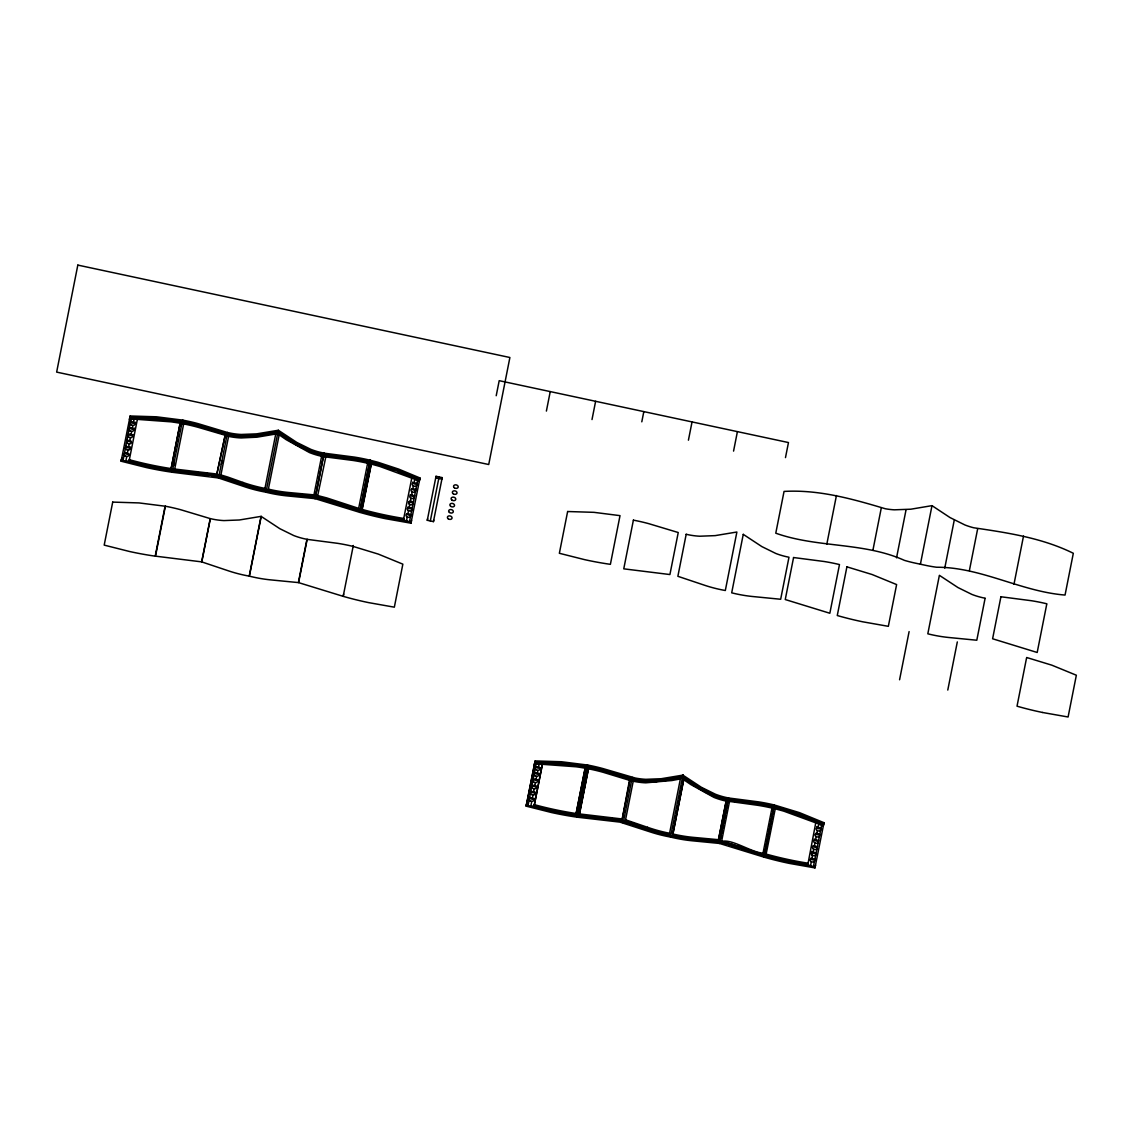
<?xml version="1.0" encoding="UTF-8"?>
<svg xmlns="http://www.w3.org/2000/svg" width="1133" height="1133" viewBox="0 0 1133 1133"><rect width="100%" height="100%" fill="white"/><g stroke="black" fill="none" stroke-linecap="round" stroke-linejoin="round"><path stroke-width="1.5" d="M266 492.232A110.425 81.024 13.1 0 0 287.655 495.957L314.988 498.619L314.592 497.26M312.17 497.047L315.243 497.5L315.484 496.282M535.994 764.378L534.408 764.378L535.173 760.923L561.444 761.744L587.446 765.016L586.922 767.225L560.92 763.939L534.663 763.132L526.151 806.144L551.389 812.503A255.562 187.512 13.1 0 0 577.164 817.19L619.921 822.119L650.583 832.047A108.881 79.891 13.1 0 0 670.524 837.046A110.425 81.024 13.1 0 0 692.192 840.785L719.413 843.434L728.576 797.986L758.983 801.923A143.933 105.61 13.1 0 1 774.264 804.968L799.459 812.63L823.974 822.685L814.939 867.906L789.404 863.403A255.69 187.611 13.1 0 1 763.996 857.143L764.138 855.967L741.619 848.773M121.132 461.216L130.153 415.981L156.496 416.802L182.555 420.102L172.159 472.234A255.562 187.512 13.1 0 1 146.384 467.561L121.132 461.216L121.897 457.746M123.058 460.423L131.046 419.139L134.076 419.451M126.754 456.443L125.862 460.975L128.964 461.641M127.406 453.143L128.001 450.113M128.652 446.799L129.219 443.938M129.884 440.638L130.465 437.692M131.116 434.392L131.711 431.376M132.363 428.076L132.887 425.399M133.552 422.099L134.133 419.139L171.097 421.844A159.597 117.096 13.1 0 1 180.076 423.246L181.79 423.558L182.555 420.102M126.004 461.004L126.882 461.471M127.25 461.57L128.893 462.009L137.56 418.403L171.352 420.768A159.597 117.096 13.1 0 1 180.331 422.17L170.927 469.657A276.013 202.524 13.1 0 1 129.162 460.876M173.037 468.807L172.797 470.053L176.167 470.507M173.703 465.422L174.383 462.023M266.368 490.362L265.972 492.189A108.881 79.891 13.1 0 1 245.946 487.19L218.527 477.999L227.521 432.509L197.921 423.6A143.948 105.61 13.1 0 0 182.668 420.116L182.427 421.377A143.948 105.61 13.1 0 1 198.615 424.988L212.423 429.336M216.417 476.356L225.58 433.344L218.187 431.036M217.933 432.169L225.325 434.421L216.587 475.095M219.037 475.789L219.292 474.529M221.303 464.346L221.983 460.947M370.279 460.253L359.883 512.385A255.562 187.512 13.1 0 0 385.347 518.659L410.953 523.191L419.975 477.97L398.674 469.104L377.955 462.264L370.279 460.253L369.287 463.652L367.588 463.255A144.033 105.681 13.1 0 0 352.986 460.451L323.5 456.656L324.052 453.143L319.534 452.138A55.432 40.675 13.1 0 1 310.867 449.362L296.917 442.493L278.336 430.257L256.582 433.868L241.159 434.463A55.758 40.915 13.1 0 1 230.636 433.174L227.606 432.523L227.351 433.769L230.381 434.251A55.758 40.915 13.1 0 0 240.904 435.582L259.273 434.59M326.601 455.905L319.024 454.347A55.432 40.675 13.1 0 1 310.357 451.571L296.407 444.702L277.826 432.466L257.517 435.908L241.4 436.871A55.871 41 13.1 0 1 230.197 435.568L228.795 435.284L220.468 477.177L233.95 481.61M265.575 490.816L264.513 490.617L275.956 432.962M265.972 492.189L278.336 430.257L277.543 433.712L256.922 437.196L241.145 437.947A55.871 41 13.1 0 1 229.942 436.644L198.105 427.311A144.033 105.681 13.1 0 0 183.617 423.898L181.903 423.572L182.668 420.116M266.354 490.971L267.94 491.354L279.398 433.698L282.329 435.794M324.052 453.143L315.059 498.633L359.657 512.343L360.393 510.006M341.444 505.233L358.226 510.601L367.857 462.122M359.657 512.343L370.038 460.21A143.948 105.61 13.1 0 0 354.7 457.137L324.137 453.172L315.314 497.557L317.693 497.854M405.005 520.982L403.291 520.713A275.701 202.283 13.1 0 1 361.795 511.677L371.383 463.609M362.305 509.468A275.701 202.283 13.1 0 0 403.801 518.447L403.291 520.713L411.973 477.035L397.641 471.271M406.421 521.208L407.271 516.974M407.894 513.787L408.517 510.643M409.155 507.457L409.735 504.468M410.373 501.296L410.967 498.237M411.605 495.05L412.228 491.92M412.851 488.734L413.403 485.93M414.041 482.757L414.735 479.231L379.952 466.499A159.555 117.067 13.1 0 0 371.213 464.119L369.514 463.694L370.024 461.499M405.387 521.053L409.48 521.69L410.5 516.506M410.698 515.543L411.761 510.176M411.945 509.213L412.979 504.015M413.163 503.038L414.211 497.769M414.395 496.806L415.457 491.453M415.655 490.49L416.647 485.476M416.831 484.513L417.595 480.689M427.283 520.302L436.035 476.299L442.196 477.616L433.429 521.619L427.283 520.302L427.637 518.772M430.328 520.953L439.08 476.951M496.212 395.729L499.2 380.674L788.469 442.55L785.481 457.605M546.389 411.081L550.241 391.593M592.007 419.564L595.618 401.294M535.173 760.923L526.392 805.067L551.644 811.426M528.077 805.365L536.065 764.081L539.081 764.378M531.759 801.371L530.867 805.903L533.969 806.569L534.493 804.359M532.411 798.071L533.02 795.04M533.671 791.74L534.238 788.88M534.889 785.58L535.47 782.634M536.121 779.334L536.716 776.317M537.382 773.018L537.906 770.341M538.557 767.041L539.152 764.067L576.116 766.786A159.597 117.096 13.1 0 1 585.095 768.188L586.582 768.457M576.201 815.746L575.691 815.675A276.013 202.524 13.1 0 1 533.926 806.88L542.834 762.212L561.118 762.991M641.802 421.83L643.827 411.605M575.946 814.669A276.013 202.524 13.1 0 1 534.167 805.804L542.565 763.345L576.371 765.71A159.597 117.096 13.1 0 1 585.336 767.112L575.691 815.675L585.265 767.678M587.135 817.261L577.419 816.086L577.164 817.176L586.922 767.225M587.446 765.016L587.191 766.262L564.461 763.132L534.903 762.042M577.179 817.162L587.56 765.03A143.933 105.61 13.1 0 1 602.77 768.514L635.287 778.031A55.758 40.915 13.1 0 0 645.81 779.32L661.205 778.725L682.845 775.128M587.319 766.29L587.56 765.03M603.79 818.762L579.02 816.142L588.905 766.588A144.033 105.681 13.1 0 1 603.393 770.001M588.65 767.664L579.275 815.066L618.406 819.357M688.425 440.185L692.036 421.929M621.096 821.057L622.286 819.003L630.019 779.929M623.391 821.737L621.776 821.213L629.665 779.192M680.848 776.742L680.338 778.938L671.911 780.524L645.796 782.818A55.871 41 13.1 0 1 634.593 781.501L631.534 780.849L632.242 777.38L632.002 778.64L635.032 779.107A55.758 40.915 13.1 0 0 645.541 780.453L658.146 780.085M631.775 779.603L623.221 822.855L623.433 821.722L632.242 824.385M733.561 451.104L737.413 431.631M670.764 835.772L669.15 835.474L680.593 777.861M685.862 778.527L682.689 776.232L682.944 775.114L670.524 837.018L670.75 836.338M682.859 775.085L682.604 776.346L679.092 777.082L658.131 780.141M670.963 835.814L672.464 836.182L683.907 778.527M672.464 836.182L683.822 779.164M718.28 840.828L726.366 799.969L724.95 799.516A55.744 40.901 13.1 0 1 714.824 796.4L706.128 792.42M774.136 806.243L774.264 804.968L763.869 857.1L719.497 843.448L727.967 800.167L726.451 799.856M728.321 799.232L728.576 797.986M729.68 800.663L721.367 842.513L724.313 843.334M719.852 842.216C729.255 836.763 750.386 852.271 763.075 853.191L762.566 855.401L772.196 806.923M763.996 857.129L773.881 807.206A144.033 105.681 13.1 0 0 757.58 804.161L752.468 803.439M826.807 544.222L836.437 495.532M765.696 856.307L775.454 807.758A159.555 117.067 13.1 0 1 784.192 810.137L812.956 820.49M807.659 865.485L815.958 821.751L795.819 813.721L773.754 807.178M816.128 821.071L796.06 812.644L774.009 806.101A143.933 105.61 13.1 0 0 758.728 803L756.008 802.646M810.605 865.966L811.256 861.689M811.894 858.517L812.517 855.358M813.14 852.172L813.735 849.183M814.358 846.011L814.967 842.952M815.59 839.765L816.213 836.636M816.851 833.449L817.403 830.659M818.026 827.472L818.72 823.946L783.937 811.214A159.555 117.067 13.1 0 0 775.199 808.835L773.627 808.452M872.976 549.93L881.29 507.91M813.466 866.405L814.485 861.222M814.684 860.259L815.746 854.891M815.93 853.928L816.964 848.73M817.162 847.767L818.196 842.485M818.394 841.522L819.456 836.168M819.641 835.205L820.632 830.192M820.83 829.229L821.581 825.405L818.692 824.116M896.543 557.818L906.074 509.666M920.421 564.121L931.992 505.644L910.861 509.199L894.348 509.822A55.305 40.576 13.1 0 1 885.298 508.745C852.398 498.917 818.876 489.442 784.05 491.425L775.779 533.19C817.601 548.046 863.672 541.985 904.389 560.353A105.242 77.228 13.1 0 0 916.016 563.285L924.783 565.155A105.242 77.228 13.1 0 0 936.566 567.236C981.249 567.137 1020.819 591.525 1065.048 595.052L1073.319 553.286C1042.077 537.878 1007.676 532.765 973.686 527.766A57.146 41.935 13.1 0 1 964.976 524.99L950.049 517.583L931.992 505.644M899.574 679.758L909.105 631.591M944.752 568.143L954.283 519.99M969.395 570.55L977.68 528.686M947.783 690.068L957.314 641.915M985.087 598.366L976.802 640.23L948.109 637.426A108.881 79.891 13.1 0 1 927.814 633.814L939.384 575.323L957.98 587.56L971.916 594.428A55.758 40.915 13.1 0 0 982.084 597.573L985.115 598.224M1000.892 596.921L992.607 638.771L1037.191 652.481L1046.722 604.314M1013.978 584.246L1023.51 536.079M1026.54 658.018L1017.023 706.185A255.562 187.512 13.1 0 0 1042.473 712.459M807.645 863.785L807.532 864.352A275.701 202.283 13.1 0 1 766.035 855.316M343.696 594.032L343.186 596.34A255.562 187.512 13.1 0 0 368.735 602.643L394.341 607.175L402.852 564.163L378.337 554.108L353.156 546.432M130.153 415.981L129.403 419.451L130.989 419.437M137.305 419.479L137.815 417.27L147.332 417.553M128.893 462.009L129.474 459.431M172.159 472.234L172.811 469.317M172.995 468.977L172.273 472.263L218.442 477.97L219.179 474.614M183.617 423.898L184.127 421.703M211.446 475.435L216.998 476.327L217.508 474.118L174.765 469.048L173.816 471.186M226.841 435.978L227.606 432.523M228.54 436.361L228.809 435.228M242.349 484.612A115.58 84.805 13.1 0 0 264.499 490.702A108.881 79.891 13.1 0 1 246.215 486.057L242.349 484.768L242.859 482.431L227.775 477.035L220.977 474.968L220.468 477.177L218.881 476.766M275.687 434.081L276.211 431.885M264.513 490.617L265.023 488.408A115.58 84.805 13.1 0 1 242.859 482.417M323.287 456.613L320.186 455.948A55.871 41 13.1 0 1 309.408 452.549L286.281 439.731L279.129 434.817L279.639 432.608L299.239 445.212M267.94 491.354L268.45 489.144A110.68 81.208 13.1 0 0 288.589 492.501L314.025 494.866L313.515 497.075L292.229 495.263M321.588 456.259L322.098 454.05L320.71 453.738A55.871 41 13.1 0 1 309.918 450.353L295.401 442.819M323.5 456.656L323.911 454.418M314.988 498.619L315.555 496.367M325.086 456.939L325.596 454.744M367.588 463.255L368.098 461.046M358.226 510.601L358.736 508.391L326.757 497.911L317.537 495.518L317.013 497.713L316.164 497.543M370.038 460.21L369.528 462.406A143.948 105.61 13.1 0 0 354.19 459.347L336.827 457.364M360.124 510.147L359.869 511.266L356.64 510.247M359.883 512.385L360.152 511.252A255.562 187.512 13.1 0 0 385.602 517.583L411.208 522.101M371.213 464.119L371.723 461.91A159.555 117.067 13.1 0 1 380.461 464.289L398.419 470.237L419.72 479.103M411.718 478.112L412.228 475.902L397.91 470.153M419.975 477.97L419.21 481.426L414.692 479.401M410.953 523.191L411.576 520.429M436.035 476.299L435.681 477.829L441.828 479.146L442.196 477.616M438.797 478.494L439.151 476.965M433.429 521.619L433.783 520.089M526.151 806.144L526.902 802.688M533.898 806.951L534.408 804.742M585.095 768.188L585.35 767.055M579.02 816.142L579.529 813.933L622.286 819.003M631.492 780.835L629.835 780.439L630.345 778.229M633.191 781.218L633.701 779.008M695.11 839.907L692.433 839.709A110.425 81.024 13.1 0 1 670.863 835.998A108.881 79.891 13.1 0 1 650.852 830.914L647 829.625L647.495 827.288L625.628 819.825L625.104 822.034L641.32 827.472M669.15 835.474L669.66 833.279A115.58 84.805 13.1 0 1 647.51 827.274M773.513 808.424L771.941 808.056A144.033 105.681 13.1 0 0 757.326 805.237L724.709 800.776A55.871 41 13.1 0 1 713.917 797.391L690.804 784.56L683.652 779.646L684.162 777.45M670.849 835.913L670.58 837.046L670.863 835.97A110.425 81.024 13.1 0 0 692.447 839.652M719.497 843.448L719.767 842.329L709.145 841.012M729.44 801.739L729.949 799.53L730.912 799.53M771.941 808.056L772.451 805.846M775.199 808.835L775.708 806.625A159.555 117.067 13.1 0 1 784.447 809.019L813.225 819.357M765.795 856.336L766.319 854.126A275.701 202.283 13.1 0 0 807.801 863.162L807.277 865.428M815.845 822.884L816.227 820.618L823.705 823.818M823.974 822.685L823.209 826.141L821.609 825.419M814.939 867.906L815.562 865.159M268.889 433.132L278.052 431.333M682.335 777.337L659.279 781.09M276.126 431.715L272.416 432.438M680.607 777.819L677.095 778.541M274.441 432.225L256.072 435.157L241.655 435.752A55.871 41 13.1 0 1 231.854 434.69M272.458 433.684L274.186 433.302M678.837 778.159L675.41 778.853M678.809 776.955L666.926 779.065M272.458 433.642L264.4 435.1M269.13 434.251L270.773 433.953M675.424 778.81L664.618 780.623M268.889 433.075L262.318 434.208M671.784 778.244L673.484 777.946M265.943 434.803L267.515 434.534M670.594 779.66L672.166 779.391M259.967 435.766L264.414 435.058M668.512 778.782L659.533 780M261.426 435.511L262.898 435.284M262.332 434.166L253.495 435.284M666.077 780.368L661.814 780.977M258.565 435.95L259.981 435.709M257.177 436.12L258.565 435.908M663.216 780.764L656.517 781.501M257.177 436.078L254.472 436.417M254.486 436.375L251.866 436.644M659.137 781.232L645.286 781.515A55.758 40.915 13.1 0 1 634.763 780.226L627.866 778.768M658.075 780.269L653.67 780.566M656.531 781.458L653.401 781.699M251.866 436.474L240.649 436.658A55.758 40.915 13.1 0 1 230.126 435.369L227.096 434.732M248.764 436.842L250.294 436.757M248.778 435.596L250.435 435.511M653.415 780.453L655.072 780.368M653.415 781.657L646.037 781.728A55.871 41 13.1 0 1 634.848 780.425L633.432 780.141L625.104 822.034L624.283 821.822M245.748 436.927L247.249 436.899M652.155 780.623L646.306 780.609A55.871 41 13.1 0 1 636.505 779.561M129.898 417.114L156.241 417.935L182.286 421.221A143.948 105.61 13.1 0 1 197.68 424.677L202.864 426.206M129.644 418.19L155.986 419.012L182.045 422.312M243.977 435.681L245.549 435.681M647.481 781.728L648.94 781.742M647.07 780.51L648.628 780.538M150.335 417.695L156.113 418.049M295.345 494.229L302.539 494.696M296.804 494.342L299.693 494.54M297.257 494.498L294.098 494.271M306.151 496.282L293.829 495.39M298.546 495.73L300.089 495.843M704.825 839.539L699.854 839.057M695.11 839.964L719.653 842.187M699.939 840.332L704.613 840.615M704.202 839.369L712.36 840.162M701.072 840.247L692.589 839.553A110.68 81.208 13.1 0 1 672.45 836.225M700.194 839.213L696.993 838.972M704.599 840.672L709.159 840.969M292.356 494.002L295.359 494.186M699.868 839.015L694.104 838.59M301.874 494.824L310.924 495.702M293.872 494.073L288.179 493.747A110.425 81.024 13.1 0 1 268.266 490.447A110.68 81.208 13.1 0 0 288.32 493.634L290.841 493.832M302.525 494.739L306.746 495.05M708.465 839.638L705.647 839.426L711.269 839.879M290.841 494.002L292.484 494.144M290.586 495.135L292.229 495.22M695.365 838.661L696.894 838.788M158.875 418.261L161.566 418.502M189.324 471.88L196.93 472.532M194.479 472.362L199.281 472.744M196.66 473.651L174.255 471.257L183.886 422.779A144.033 105.681 13.1 0 1 198.36 426.192L200.895 426.957M290.586 494.951L288.065 494.724M290.6 495.079L287.909 494.88A110.425 81.024 13.1 0 1 266.255 491.099A108.881 79.891 13.1 0 1 246.201 486.114M304.635 496.183L312.184 496.99M198.757 472.858L201.107 473.084M199.266 472.787L207.877 473.622M198.487 473.991L200.853 474.161M190.854 473.297L211.503 475.279M603.563 817.757L610.347 818.408M603.294 818.876L612.217 819.74M596.723 817.02L591.355 816.496M201.532 472.999L203.713 473.212M200.838 474.203L207.424 474.84M190.868 473.254L182.257 472.419M692.844 838.462A110.68 81.208 13.1 0 1 672.705 835.148A110.68 81.208 13.1 0 0 692.858 838.42L694.047 838.717M566.585 763.444L574.219 764.265M189.338 471.824L174.496 470.167M185.5 471.611L188.361 471.909M306.731 495.107L308.148 495.192M590.095 817.644L616.281 820.165M711.255 839.935L714.059 840.19M203.374 473.297L209.718 474.019M203.119 474.373L205.314 474.6M339.291 457.463L328.301 456.344M743.871 801.116L737.512 800.479M741.421 802.022L758.473 804.133M752.482 803.382L739.311 801.796M608.478 818.097L612.627 818.55M337.365 456.103L331.176 455.452M339.206 456.457L354.459 458.214A143.948 105.61 13.1 0 1 369.797 461.287A143.948 105.61 13.1 0 0 354.445 458.27L351.726 457.859M341.798 456.613L329.264 455.31M336.841 457.321L328.768 456.415M743.857 801.173L750.896 801.909M743.545 801.258L745.726 801.484M743.29 802.334L745.472 802.561M587.121 817.318L590.109 817.587M341.373 456.698L345.962 457.208M341.118 457.817L343.384 458.015M737.257 801.569L739.127 801.937M308.134 495.248L313.77 495.942M585.563 815.859L588.523 816.199M343.37 458.072L348.143 458.596M179.411 470.917L182.512 471.286M182.271 472.362L172.528 471.186M584.274 815.831L587.376 816.185M166.735 419.04L171.621 419.635M737.413 800.592L733.249 799.94M737.158 801.668L732.881 801.173M713.861 840.332L716.877 840.728M345.707 458.341L350.649 458.936M309.536 495.404L310.938 495.574M750.315 802.008L755.244 802.646M584.033 816.907L578.127 816.015M714.045 840.233L718.393 840.969M207.41 474.897L214.519 475.803M750.882 801.952L756.023 802.589M612.202 819.782L621.819 821.34M207.863 473.665L211.772 474.146M328.329 455.183L331.19 455.409M329.009 456.401L330.878 456.641M735.487 800.365L731.295 799.756M733.348 801.187L735.232 801.442L733.108 801.201M348.383 457.52L353.496 458.242M172.627 471.031L175.912 471.597M614.511 818.918L619.765 819.768M328.641 456.231L326.913 456.132M170.786 470.761L170.686 470.733A276.013 202.524 13.1 0 1 128.907 461.952M732.881 801.116L731.72 801.003M350.635 458.978L353.241 459.318A144.033 105.681 13.1 0 1 367.843 462.179M411.194 521.945L409.495 521.69M327.409 455.041L328.556 455.041M732.315 800.918L731.323 800.762M815.194 866.83L789.659 862.326A255.69 187.611 13.1 0 1 764.237 856.066M312.34 495.772L313.77 495.999M312.439 495.914L313.954 496.155M732.244 799.742L730.573 799.516M731.734 800.946L730.587 800.819M326.233 456.018L327.281 456.018M325.822 454.772L327.196 454.843M731.281 800.875L729.992 800.549M211.715 474.316L214.788 474.67M616.225 820.334L620.176 820.986M403.56 519.75L385.857 516.464A255.562 187.512 13.1 0 1 362.872 510.884M730.601 800.762L728.052 800.195M805.081 864.054L807.574 864.465M326.021 455.933L317.24 497.769M325.185 454.545L326.191 454.673M314.478 497.231L313.515 497.075L321.843 455.183L320.441 454.871A55.871 41 13.1 0 1 309.649 451.472L300.132 446.912L301.52 447.705M800.181 863.19L803.821 863.842M213.641 474.628L216.587 475.039M315.314 497.387L316.376 497.585M325.199 454.503L324.194 454.361M587.007 768.528L588.395 768.797A144.033 105.681 13.1 0 1 602.869 772.21L629.835 780.439M728.958 799.176L726.706 798.779M720.149 842.272L722.018 842.768M324.208 454.319L319.279 453.214A55.432 40.675 13.1 0 1 310.612 450.438M1000.921 596.765L1031.483 600.731A143.948 105.61 13.1 0 1 1046.821 603.79M214.406 475.945L215.199 475.945M619.553 819.612L622.725 820.405M316.56 496.622L317.552 496.806M793.227 861.873L796.655 862.539M229.05 434.151L230.452 434.435M317.282 496.594L319.067 496.976M1042.473 712.473L1068.093 716.991L1076.35 675.226L1051.835 665.17L1026.654 657.494M721.622 841.437L735.147 845.345M215.681 475.024L216.998 475.308M215.412 476.143L216.417 476.313M728.477 797.972L725.46 797.32A55.744 40.901 13.1 0 1 715.348 794.191L701.454 787.336L682.944 775.156M317.282 497.939L318.359 497.996M722.061 841.522L722.967 841.663M620.431 820.915L621.167 821.198M620.912 819.895L622.031 820.08M317.877 496.877L318.614 496.92M317.622 498.01L319.039 498.152L318.274 498.152M403.405 520.146L406.506 520.812M807.39 864.876L810.492 865.527M143.579 464.629L146.893 465.366A255.562 187.512 13.1 0 0 172.669 470.039M318.869 497.104L324.576 498.463M723.18 841.762L724.313 842.031M722.925 842.839L728.788 844.552M217.069 476.511L218.159 476.596M318.954 498.308L319.718 498.308M548.599 809.557L535.626 806.37M227.011 434.704L225.382 434.321M217.72 476.653L218.697 476.894M622.456 821.538L623.419 821.765M319.633 498.407L339.744 504.78M724.327 841.975L725.219 842.244M226.614 433.472L225.311 433.103M320.2 497.288L350.763 507.272M136.682 462.986L140.18 463.836M724.327 843.292L726.862 844M631.024 778.286L629.084 777.734M370.009 461.372L395.205 469.048M369.769 462.448L394.95 470.124M320.299 498.577L328.471 500.998M225.311 434.463L224.221 434.137M220.298 477.248L218.796 476.866L227.591 479.528M630.132 778.173L629.396 777.875M225.311 433.16L222.663 432.395M129.374 461.117L133.085 462.08M224.433 434.236L223.555 433.953M725.233 842.201L730.842 843.844M628.985 779.065L628.546 778.909M629.07 777.776L628.093 777.521M629.027 777.889L627.101 777.181M125.82 461.188L123.242 460.48M220.553 476.172L224.971 477.46M220.723 476.044L222.096 476.469M625.374 820.901L628.121 821.737M625.204 821.028L628.164 821.864M121.387 460.125L146.624 466.499A255.562 187.512 13.1 0 0 172.414 471.172M122.888 460.38L121.387 459.956M602.501 769.633A143.933 105.61 13.1 0 0 587.305 766.163A143.933 105.61 13.1 0 1 602.515 769.59L620.997 775.354M627.64 778.711L626.832 778.314M591.808 768.316A144.033 105.681 13.1 0 1 603.138 771.077L614.851 774.675M322.721 497.883L352.391 507.683M361.498 511.521L371.454 463.043A159.555 117.067 13.1 0 1 380.192 465.422L398.165 471.314L419.465 480.18M627.427 777.323L620.997 775.298M726.805 843.816L762.566 855.401M626.96 778.513L620.742 776.431M605.164 770.327L607.699 771.063M200.895 426.9L210.072 429.789M605.673 771.785L608.109 772.508M358.467 509.524L344.22 504.964M626.761 777.139L622.966 775.978M626.507 778.385L622.838 777.224M759.719 853.347L762.821 854.324M202.878 426.164L205.314 426.943M353.751 508.221L356.881 509.17M347.647 507.428L356.626 510.303M728.802 844.496L732.796 845.785M203.331 427.623L205.668 428.331M223.484 476.823L228.852 478.622M608.364 771.431L615.106 773.556M758.005 852.979L761.121 853.928M757.75 854.055L760.866 855.004M628.135 821.68L629.622 822.317M759.719 853.39L746.052 848.9M218.173 431.092L220.099 431.687M205.314 426.9L214.449 430.002M350.494 508.405L353.496 509.34M730.856 843.788L746.803 849.325M224.844 477.234L226.189 477.673M730.785 845.091L734.892 846.478M629.481 822.091L630.826 822.572M218.315 431.248L214.179 429.747L216.417 430.639M215.95 431.531L218.06 432.381L213.925 430.88M618.717 775.779L622.824 777.266M629.367 823.394L630.812 823.861M755.017 852.044L749.423 850.217M210.087 429.733L212.168 430.469M620.926 776.657L602.246 770.723A143.933 105.61 13.1 0 0 587.05 767.239M214.194 431.135L197.411 425.81A143.948 105.61 13.1 0 0 182.158 422.326M616.621 775.085L618.972 775.978M649.79 829.413L651.093 829.838M328.485 500.956L339.73 504.822M347.633 507.471L339.036 504.412M630.826 822.53L633.489 823.479M226.416 477.928L239.714 482.545M631.067 822.785L635.372 824.258M245.153 484.556L242.604 483.692M734.906 846.422L739.297 847.966L737.059 847.158M746.562 850.416L749.182 851.294M748.545 849.807L736.932 845.77M227.606 479.486L229.036 480.024M648.515 828.974L645.697 827.996M632.256 824.342L633.673 824.881M648.246 830.107L642.708 827.968M228.866 478.565L232.86 480.038M241.145 482.998L242.604 483.508A115.58 84.805 13.1 0 0 264.754 489.569M239.729 482.488L242.589 483.564M242.335 484.641L229.05 479.967M633.503 823.422L644.365 827.402M645.796 827.855L647.24 828.421A115.58 84.805 13.1 0 0 669.391 834.483M645.541 828.988L646.985 829.498M242.335 484.811L234.814 482.049M633.687 824.824L643.898 828.577M241.046 483.14L235.055 480.973M644.365 827.345L645.782 827.911M636.179 824.371L638.856 825.334M237.746 483.182L239.261 483.72M636.817 824.767L641.575 826.382M642.652 826.906L644.167 827.444M232.86 479.995L234.205 480.534M641.179 826.368L642.963 826.892M640.924 827.444L642.411 827.982M715.079 795.309L704.896 790.494M724.964 799.7A55.871 41 13.1 0 1 714.172 796.301L708.805 793.879M714.172 796.301L711.51 795.125M306.972 450.353L308.318 450.92M815.958 821.595L823.464 825.065M304.834 447.946L310.598 450.495A55.432 40.675 13.1 0 0 319.279 453.271M304.834 447.988L299.154 444.986M682.42 777.365L708.791 793.921M706.029 792.548L707.417 793.256M697.333 786.075L714.427 795.182A55.871 41 13.1 0 0 725.219 798.567M704.896 790.664L688.538 780.481M704.627 791.797L701.171 789.786M298.97 446.331L296.648 444.957M297.809 445.68L295.458 444.263M699.982 789.092L701.157 789.843M294.254 443.527L295.444 444.306M699.967 789.135L693.722 785.183M295.387 442.876L282.839 434.661M698.636 786.939L699.925 787.718M294.24 443.584L289.198 440.355M697.531 787.662L698.749 788.412M292.781 441.275L290.076 439.562M696.002 785.24L697.319 786.132M695.988 785.282L691.852 782.535M695.011 786.075L692.405 784.319M285.176 437.678L289.198 440.411M288.688 438.655L285.813 436.757M693.24 783.512L688.935 780.566M286.536 438.655L287.881 439.547M691.059 783.427L692.39 784.376M691.045 783.484L686.867 780.58M285.162 437.735L282.344 435.752M687.419 779.532L688.921 780.623M685.876 778.47L687.405 779.589M281.296 433.585L282.825 434.718M685.649 778.484L687.108 779.504M685.394 779.561L686.853 780.623M281.281 433.642L278.081 431.333M279.129 434.817L277.67 433.797M683.652 779.646L682.179 778.612M789.928 861.193A255.69 187.611 13.1 0 1 774.887 857.738M769.519 856.336A255.69 187.611 13.1 0 1 766.97 855.627M807.291 865.371A275.701 202.283 13.1 0 1 765.781 856.392M815.194 858.559A2.351 1.728 13.1 0 1 810.619 858.233M816.355 852.526A2.351 1.728 13.1 0 1 811.823 851.393M817.488 846.507A2.351 1.728 13.1 0 1 813.097 845.728M818.621 840.403A2.351 1.728 13.1 0 1 814.273 838.986M819.74 834.228A2.351 1.728 13.1 0 1 815.647 833.35M820.929 828.251A2.351 1.728 13.1 0 1 816.723 826.538M672.96 834.015A110.68 81.208 13.1 0 0 693.099 837.344L718.549 839.695L718.025 841.904L726.621 798.878L725.205 798.439A55.744 40.901 13.1 0 1 715.079 795.309M692.702 838.576A110.425 81.024 13.1 0 1 672.875 835.304M669.405 834.426A115.58 84.805 13.1 0 1 647.255 828.35M669.136 835.559A115.58 84.805 13.1 0 1 646.985 829.483M669.263 834.511A108.881 79.891 13.1 0 1 652.424 830.262M567.067 813.296A255.562 187.512 13.1 0 1 551.898 810.293M576.201 813.536A276.013 202.524 13.1 0 1 534.436 804.685M576.626 764.577A159.597 117.096 13.1 0 1 585.605 765.979M577.419 816.114A255.562 187.512 13.1 0 1 551.644 811.426M534.195 798.34A2.351 1.728 13.1 0 1 529.734 797.065M535.342 792.151A2.351 1.728 13.1 0 1 531.122 791.415M536.433 786.118A2.351 1.728 13.1 0 1 532.213 784.56M537.665 779.886A2.351 1.728 13.1 0 1 533.572 779.008M539.152 773.287A2.351 1.728 13.1 0 1 534.691 772.168M540.101 767.579A2.351 1.728 13.1 0 1 535.937 766.531M588.636 767.707A144.033 105.681 13.1 0 1 603.124 771.12M129.417 459.743A276.013 202.524 13.1 0 0 171.196 468.595L170.686 470.733L180.586 421.037A159.597 117.096 13.1 0 0 173.958 419.975M128.794 453.809A2.351 1.728 13.1 0 1 124.786 452.634M130.507 446.926A2.351 1.728 13.1 0 1 125.975 445.793M131.272 441.304A2.351 1.728 13.1 0 1 127.264 440.128M132.972 434.52A2.351 1.728 13.1 0 1 128.567 434.066M134.275 428.047A2.351 1.728 13.1 0 1 129.813 427.75M135.408 422.227A2.351 1.728 13.1 0 1 130.89 420.938M264.697 489.668A108.881 79.891 13.1 0 1 246.47 484.981M240.904 435.539A55.758 40.915 13.1 0 1 230.381 434.251M288.065 494.71A110.68 81.208 13.1 0 1 267.94 491.396M403.546 519.565A275.701 202.283 13.1 0 1 362.036 510.601M410.642 514.694A2.351 1.728 13.1 0 1 406.789 513.858M412.171 508.094A2.351 1.728 13.1 0 1 407.838 507.003M412.95 502.301A2.351 1.728 13.1 0 1 409.254 501.367M414.621 495.688A2.351 1.728 13.1 0 1 410.302 494.597M416.123 488.932A2.351 1.728 13.1 0 1 411.746 488.805M417.171 483.253A2.351 1.728 13.1 0 1 412.709 482.134M307.17 539.365L298.602 582.631L343.186 596.34L353.312 545.497L353.071 546.403A143.948 105.61 13.1 0 0 337.733 543.344L307.17 539.365M77.823 265.094L56.65 372.106L488.72 464.516L509.892 357.504L77.823 265.094M112.705 502.103L104.194 545.115L129.431 551.474A255.562 187.512 13.1 0 0 155.207 556.161L165.092 506.21L139.047 502.925L112.705 502.103M165.376 506.224L155.504 556.161L201.66 561.869L210.228 518.602L180.629 509.708A143.948 105.61 13.1 0 0 165.376 506.224M210.356 518.645L201.787 561.911L229.22 571.103A108.881 79.891 13.1 0 0 249.232 576.13L261.043 516.379L239.332 519.99L223.909 520.585A55.758 40.915 13.1 0 1 213.386 519.296L210.356 518.645M261.213 516.436L249.387 576.159A108.881 79.891 13.1 0 0 269.682 579.784L298.376 582.589L306.93 539.322L303.899 538.671A55.758 40.915 13.1 0 1 293.73 535.541L279.794 528.672L261.213 516.436M567.633 511.521L559.362 553.286L584.614 559.645A255.562 187.512 13.1 0 0 610.39 564.333L620.02 515.642L593.975 512.343L567.633 511.521M633.389 520.146L623.759 568.837L669.915 574.544L678.242 532.524L648.643 523.63A143.948 105.61 13.1 0 0 633.389 520.146M686.187 534.28L677.874 576.3L705.293 585.492A108.881 79.891 13.1 0 0 725.318 590.505L736.889 532.014L715.164 535.626L699.741 536.221A55.758 40.915 13.1 0 1 689.218 534.932L686.187 534.28M743.262 534.351L731.691 592.828A108.881 79.891 13.1 0 0 751.986 596.454L780.665 599.258L788.979 557.238L785.948 556.586A55.758 40.915 13.1 0 1 775.793 553.456L761.843 546.588L743.262 534.351M793.567 557.535L785.254 599.541L829.838 613.25L839.482 564.56A143.948 105.61 13.1 0 0 824.144 561.501L793.567 557.535M846.903 566.84L837.273 615.531A255.562 187.512 13.1 0 0 862.737 621.805L888.343 626.322L896.614 584.571L872.098 574.516L846.903 566.84M810.874 861.448A2.351 1.728 13.1 0 0 814.669 860.825A2.351 1.728 13.1 0 0 811.596 858.545A2.351 1.728 13.1 0 0 810.874 861.448M812.12 855.118A2.351 1.728 13.1 0 0 815.916 854.494A2.351 1.728 13.1 0 0 812.843 852.214A2.351 1.728 13.1 0 0 812.12 855.118M813.338 848.943A2.351 1.728 13.1 0 0 817.148 848.32A2.351 1.728 13.1 0 0 814.075 846.039A2.351 1.728 13.1 0 0 813.338 848.943M814.57 842.711A2.351 1.728 13.1 0 0 818.38 842.088A2.351 1.728 13.1 0 0 815.307 839.794A2.351 1.728 13.1 0 0 814.57 842.711M815.831 836.395A2.351 1.728 13.1 0 0 819.626 835.772A2.351 1.728 13.1 0 0 816.553 833.477A2.351 1.728 13.1 0 0 815.831 836.395M817.006 830.404A2.351 1.728 13.1 0 0 820.816 829.795A2.351 1.728 13.1 0 0 817.743 827.501A2.351 1.728 13.1 0 0 817.006 830.404M536.107 769.689A2.351 1.728 13.1 0 0 539.959 769.194A2.351 1.728 13.1 0 0 537 766.829A2.351 1.728 13.1 0 0 536.107 769.689M529.975 800.734A2.351 1.728 13.1 0 0 533.827 800.238A2.351 1.728 13.1 0 0 530.867 797.873A2.351 1.728 13.1 0 0 529.975 800.734M531.221 794.403A2.351 1.728 13.1 0 0 535.073 793.907A2.351 1.728 13.1 0 0 532.113 791.528A2.351 1.728 13.1 0 0 531.221 794.403M532.439 788.228A2.351 1.728 13.1 0 0 536.306 787.732A2.351 1.728 13.1 0 0 533.331 785.367A2.351 1.728 13.1 0 0 532.439 788.228M533.685 781.982A2.351 1.728 13.1 0 0 537.538 781.487A2.351 1.728 13.1 0 0 534.578 779.122A2.351 1.728 13.1 0 0 533.685 781.982M534.932 775.666A2.351 1.728 13.1 0 0 538.784 775.17A2.351 1.728 13.1 0 0 535.824 772.805A2.351 1.728 13.1 0 0 534.932 775.666M131.102 424.762A2.351 1.728 13.1 0 0 134.954 424.266A2.351 1.728 13.1 0 0 131.995 421.887A2.351 1.728 13.1 0 0 131.102 424.762M124.956 455.792A2.351 1.728 13.1 0 0 128.808 455.296A2.351 1.728 13.1 0 0 125.848 452.931A2.351 1.728 13.1 0 0 124.956 455.792M126.216 449.461A2.351 1.728 13.1 0 0 130.068 448.965A2.351 1.728 13.1 0 0 127.108 446.6A2.351 1.728 13.1 0 0 126.216 449.461M127.434 443.3A2.351 1.728 13.1 0 0 131.286 442.805A2.351 1.728 13.1 0 0 128.326 440.425A2.351 1.728 13.1 0 0 127.434 443.3M128.666 437.055A2.351 1.728 13.1 0 0 132.519 436.559A2.351 1.728 13.1 0 0 129.559 434.194A2.351 1.728 13.1 0 0 128.666 437.055M129.913 430.738A2.351 1.728 13.1 0 0 133.765 430.243A2.351 1.728 13.1 0 0 130.805 427.877A2.351 1.728 13.1 0 0 129.913 430.738M454.305 487.728A2.351 1.728 13.1 0 0 458.157 487.204A2.351 1.728 13.1 0 0 455.169 484.853A2.351 1.728 13.1 0 0 454.305 487.728M453.115 493.705A2.351 1.728 13.1 0 0 456.967 493.181A2.351 1.728 13.1 0 0 453.979 490.83A2.351 1.728 13.1 0 0 453.115 493.705M451.869 500.021A2.351 1.728 13.1 0 0 455.721 499.497A2.351 1.728 13.1 0 0 452.733 497.146A2.351 1.728 13.1 0 0 451.869 500.021M450.637 506.267A2.351 1.728 13.1 0 0 454.489 505.743A2.351 1.728 13.1 0 0 451.501 503.392A2.351 1.728 13.1 0 0 450.637 506.267M449.419 512.428A2.351 1.728 13.1 0 0 453.257 511.918A2.351 1.728 13.1 0 0 450.283 509.553A2.351 1.728 13.1 0 0 449.419 512.428M448.158 518.758A2.351 1.728 13.1 0 0 452.01 518.248A2.351 1.728 13.1 0 0 449.022 515.897A2.351 1.728 13.1 0 0 448.158 518.758M406.874 516.733A2.351 1.728 13.1 0 0 410.684 516.11A2.351 1.728 13.1 0 0 407.597 513.83A2.351 1.728 13.1 0 0 406.874 516.733M408.135 510.402A2.351 1.728 13.1 0 0 411.93 509.779A2.351 1.728 13.1 0 0 408.857 507.485A2.351 1.728 13.1 0 0 408.135 510.402M409.353 504.227A2.351 1.728 13.1 0 0 413.148 503.604A2.351 1.728 13.1 0 0 410.075 501.324A2.351 1.728 13.1 0 0 409.353 504.227M410.585 497.982A2.351 1.728 13.1 0 0 414.381 497.373A2.351 1.728 13.1 0 0 411.307 495.079A2.351 1.728 13.1 0 0 410.585 497.982M411.831 491.665A2.351 1.728 13.1 0 0 415.641 491.056A2.351 1.728 13.1 0 0 412.568 488.762A2.351 1.728 13.1 0 0 411.831 491.665M413.021 485.689A2.351 1.728 13.1 0 0 416.817 485.066A2.351 1.728 13.1 0 0 413.743 482.785A2.351 1.728 13.1 0 0 413.021 485.689"/></g></svg>
